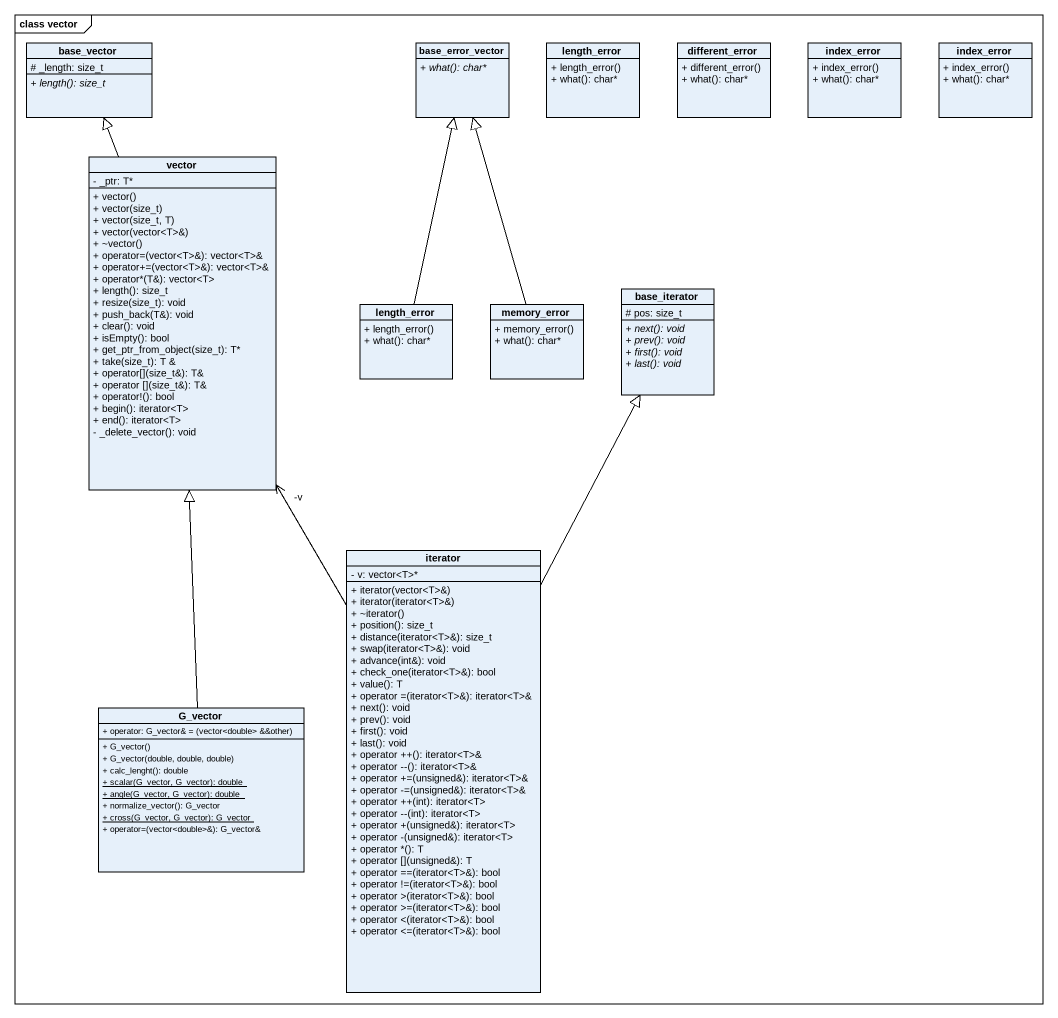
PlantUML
@startuml
mainframe class vector
hide circle
hide empty members
skinparam classAttributeIconSize 0
class base_vector {
  # _length: size_t
  {abstract} + length(): size_t
}
class base_error_vector {
  {abstract} + what(): char*
}
class length_error {
  + length_error()
  + what(): char*
}
class different_error {
  + different_error()
  + what(): char*
}
class index_error {
  + index_error()
  + what(): char*
}
class "index_error" as index_error_2 {
  + index_error()
  + what(): char*
}
class vector {
  - _ptr: T*
  + vector()
  + vector(size_t)
  + vector(size_t, T)
  + vector(vector<T>&)
  + ~vector()
  + operator=(vector<T>&): vector<T>&
  + operator+=(vector<T>&): vector<T>&
  + operator*(T&): vector<T>
  + length(): size_t
  + resize(size_t): void
  + push_back(T&): void
  + clear(): void
  + isEmpty(): bool
  + get_ptr_from_object(size_t): T*
  + take(size_t): T &
  + operator[](size_t&): T&
  + operator [](size_t&): T&
  + operator!(): bool
  + begin(): iterator<T>
  + end(): iterator<T>
  - _delete_vector(): void
}
class "length_error" as length_error_2 {
  + length_error()
  + what(): char*
}
class memory_error {
  + memory_error()
  + what(): char*
}
class base_iterator {
  # pos: size_t
  {abstract} + next(): void
  {abstract} + prev(): void
  {abstract} + first(): void
  {abstract} + last(): void
}
class iterator {
  - v: vector<T>*
  + iterator(vector<T>&)
  + iterator(iterator<T>&)
  + ~iterator()
  + position(): size_t
  + distance(iterator<T>&): size_t
  + swap(iterator<T>&): void
  + advance(int&): void
  + check_one(iterator<T>&): bool
  + value(): T
  + operator =(iterator<T>&): iterator<T>&
  + next(): void
  + prev(): void
  + first(): void
  + last(): void
  + operator ++(): iterator<T>&
  + operator --(): iterator<T>&
  + operator +=(unsigned&): iterator<T>&
  + operator -=(unsigned&): iterator<T>&
  + operator ++(int): iterator<T>
  + operator --(int): iterator<T>
  + operator +(unsigned&): iterator<T>
  + operator -(unsigned&): iterator<T>
  + operator *(): T
  + operator [](unsigned&): T
  + operator ==(iterator<T>&): bool
  + operator !=(iterator<T>&): bool
  + operator >(iterator<T>&): bool
  + operator >=(iterator<T>&): bool
  + operator <(iterator<T>&): bool
  + operator <=(iterator<T>&): bool
}
class G_vector {
  {field} + operator: G_vector& = (vector<double> &&other)
  + G_vector()
  + G_vector(double, double, double)
  + calc_lenght(): double
  {static} + scalar(G_vector, G_vector): double
  {static} + angle(G_vector, G_vector): double
  + normalize_vector(): G_vector
  {static} + cross(G_vector, G_vector): G_vector
  + operator=(vector<double>&): G_vector&
}
vector -up-|> base_vector
length_error_2 -up-|> base_error_vector
memory_error -up-|> base_error_vector
iterator -up-> "-v" vector
iterator -up-|> base_iterator
G_vector -up-|> vector
@enduml
